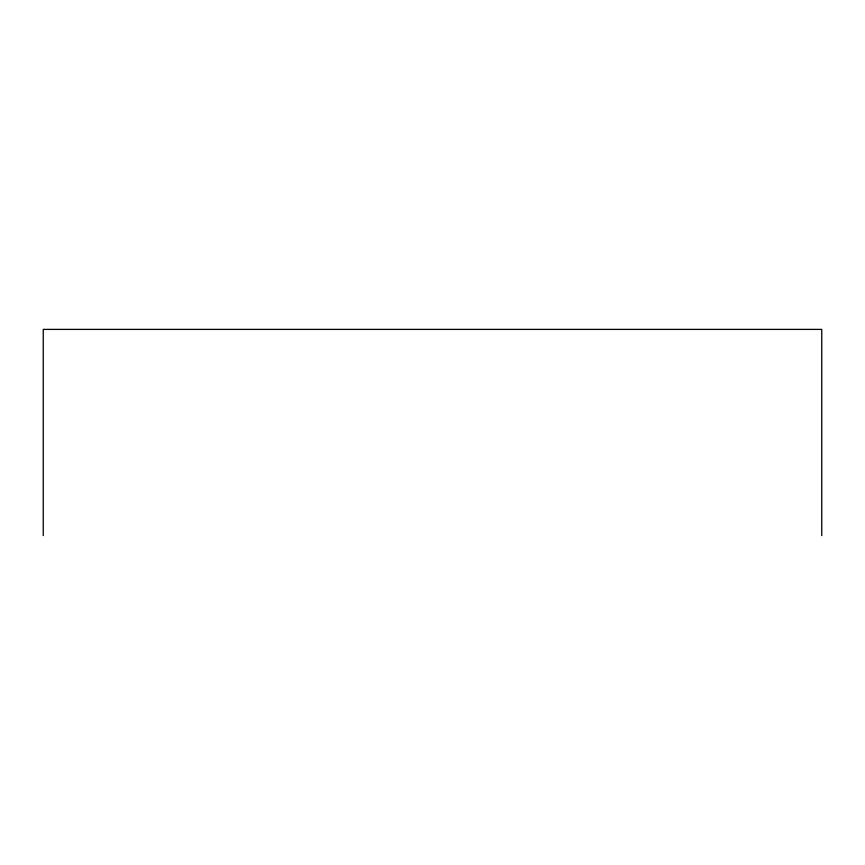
<?xml version="1.0" encoding="UTF-8"?>
<svg xmlns="http://www.w3.org/2000/svg" width="865" height="865" viewBox="0 0 865 865"><rect width="100%" height="100%" fill="white"/><g stroke="black" fill="none" stroke-linecap="round" stroke-linejoin="round"><path stroke-width="1.3" d="M821.75 535.608L821.75 329.392L43.25 329.392L43.25 535.608"/></g></svg>
